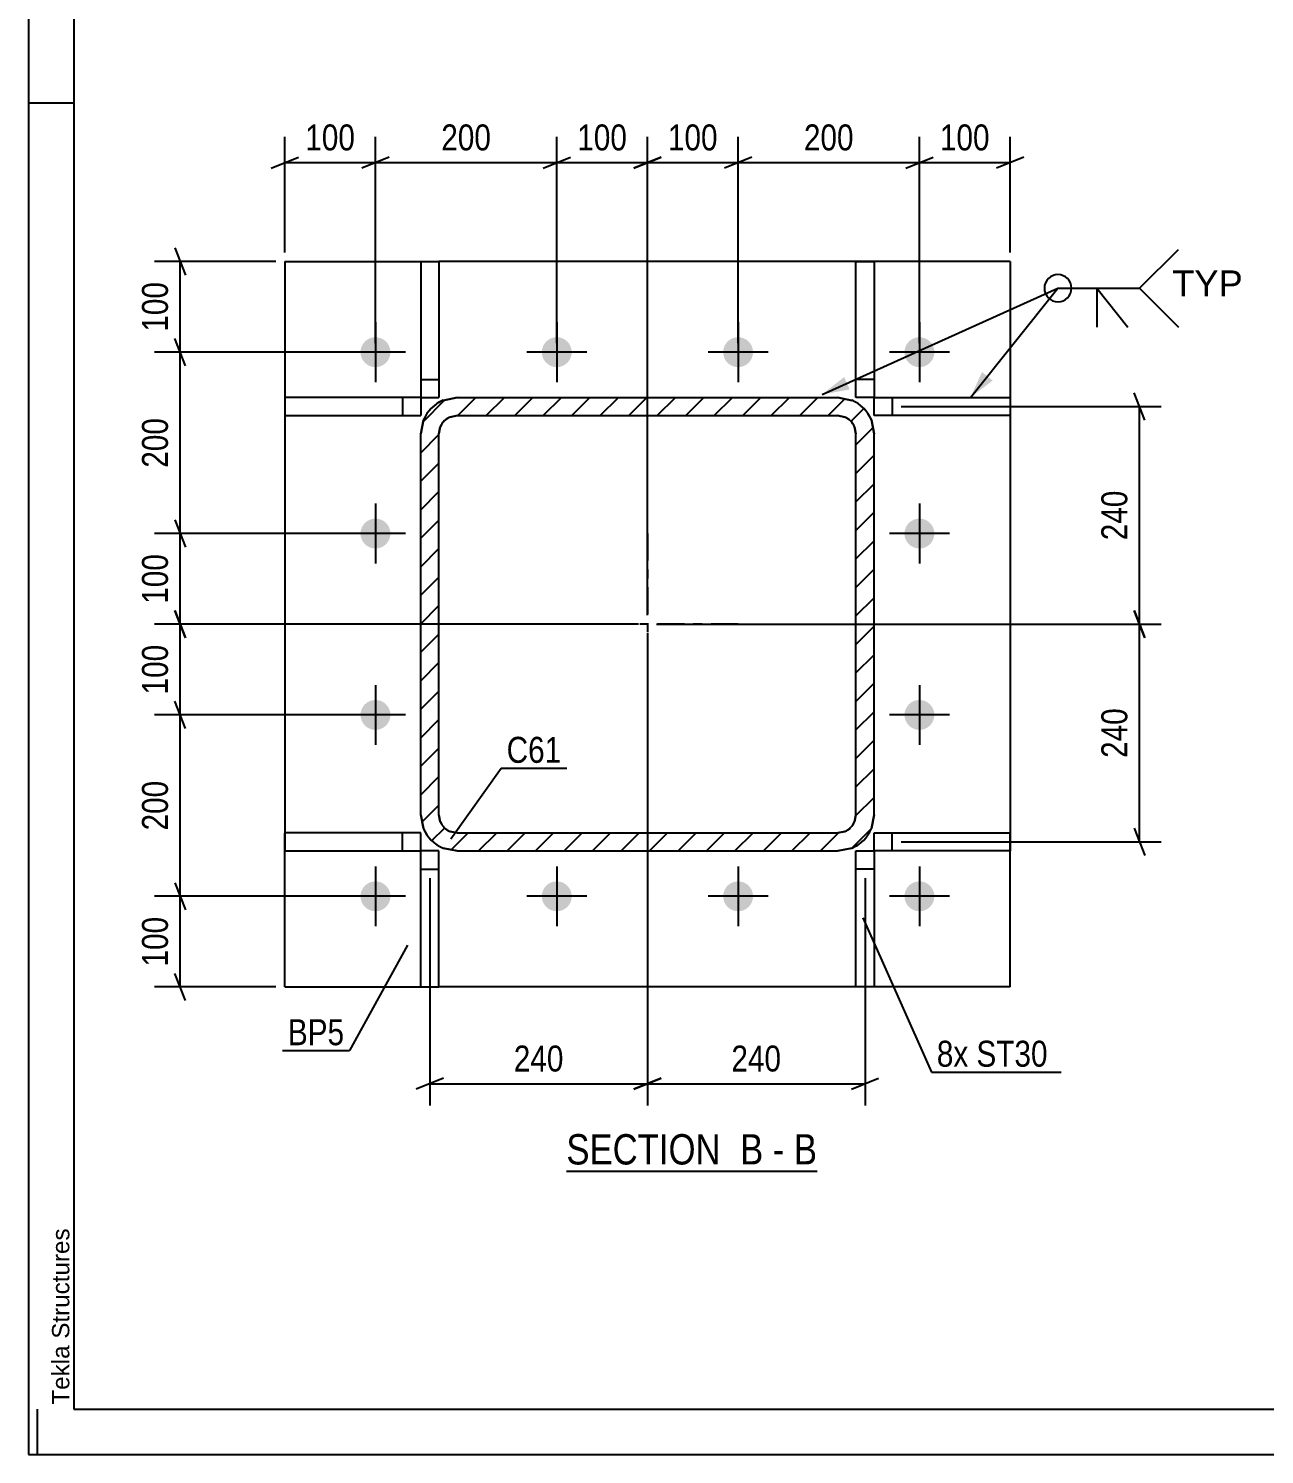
# Model space of a CAD drawing. Header units: millimetres. Extents: x 0 to 841, y 0 to 594.
# Drawn here: x 0 to 136.3, y 0 to 157.2 of the extents above; entities that cross this region are included whole.
import ezdxf

# ---------------------------------------------------------------- set-up
doc = ezdxf.new("R2010")
doc.units = ezdxf.units.MM
doc.linetypes.add('DXK_LINE_DOT2', pattern=[3.9198, 1.9599, -1.9599])
doc.linetypes.add('DXK_LINE_DOT3', pattern=[5.9187, 2.979, -0.9799, 0.9799, -0.9799])
doc.styles.add('Arial', font='arial.ttf', dxfattribs={"height": 0.2})
doc.styles.add('Arial Narrow', font='ARIALN.TTF', dxfattribs={"height": 0.2})

# ---------------------------------------------------------------- blocks, each defined once
blk = doc.blocks.new('Unknown-284869603-1134')
at = {"color": 5, "linetype": 'Continuous'}
for p, q in [((0, 594), (0, 0)), ((5, 589), (5, 5)), ((5, 149), (0, 149)), ((1, 0), (1, 5)), ((5, 5), (836, 5)), ((0, 0), (841, 0))]:
    blk.add_line(p, q, dxfattribs=at)
at = {"color": 174, "linetype": 'Continuous', "style": 'Arial'}
blk.add_text('Tekla Structures', height=1.9102, rotation=90, dxfattribs=at).set_placement((4.5, 5.5))
blk = doc.blocks.new('Unknown-284869603-11 - 10804')
at = {"color": 6, "linetype": 'Continuous'}
blk.add_line((59.33, 31.23), (86.98, 31.23), dxfattribs=at)
at = {"color": 0, "linetype": 'Continuous'}
for points in [[(77.44, 31.98), (77.44, 35.48), (59.33, 35.48), (59.33, 31.98)], [(81.04, 31.98), (81.04, 35.48), (78.49, 35.48), (78.49, 31.98)], [(83.37, 31.98), (83.37, 35.48), (82.09, 35.48), (82.09, 31.98)], [(86.98, 31.98), (86.98, 35.48), (84.42, 35.48), (84.42, 31.98)]]:
    blk.add_wipeout(points, dxfattribs=at)
at = {"color": 7, "linetype": 'Continuous', "style": 'Arial Narrow'}
for s, p in [('SECTION ', (59.33, 31.98)), ('B', (78.49, 31.98)), ('B', (84.42, 31.98)), ('-', (82.09, 31.98))]:
    blk.add_text(s, height=3.34, dxfattribs=at).set_placement(p)
blk = doc.blocks.new('Part-284869603-10813 - 10804')
at = {"color": 2, "linetype": 'Continuous'}
for p, q in [((93.27, 68.55), (108.27, 68.55)), ((93.27, 66.55), (93.27, 68.55)), ((95.27, 66.55), (95.27, 68.55)), ((108.27, 68.55), (108.27, 66.55)), ((108.27, 66.55), (93.27, 66.55))]:
    blk.add_line(p, q, dxfattribs=at)
blk = doc.blocks.new('Part-284869603-10809 - 10804')
at = {"color": 2, "linetype": 'Continuous'}
for p, q in [((28.27, 131.55), (43.27, 131.55)), ((28.27, 131.55), (28.27, 116.55)), ((91.27, 131.55), (45.27, 131.55)), ((108.27, 131.55), (93.27, 131.55)), ((108.27, 131.55), (108.27, 116.55)), ((28.27, 114.55), (28.27, 68.55)), ((108.27, 114.55), (108.27, 68.55)), ((28.27, 51.55), (28.27, 66.55)), ((108.27, 51.55), (108.27, 66.55)), ((28.27, 51.55), (43.27, 51.55)), ((91.27, 51.55), (45.27, 51.55)), ((108.27, 51.55), (93.27, 51.55))]:
    blk.add_line(p, q, dxfattribs=at)
at = {"color": 7, "linetype": 'DXK_LINE_DOT2'}
for p, q in [((43.27, 131.55), (45.27, 131.55)), ((93.27, 131.55), (91.27, 131.55)), ((28.27, 116.55), (28.27, 114.55)), ((108.27, 116.55), (108.27, 114.55)), ((28.27, 66.55), (28.27, 68.55)), ((108.27, 66.55), (108.27, 68.55)), ((43.27, 51.55), (45.27, 51.55)), ((93.27, 51.55), (91.27, 51.55))]:
    blk.add_line(p, q, dxfattribs=at)
blk = doc.blocks.new('Part-284869603-10810 - 10804')
at = {"color": 2, "linetype": 'Continuous'}
for p, q in [((91.27, 116.55), (91.27, 131.55)), ((91.27, 131.55), (93.27, 131.55)), ((93.27, 131.55), (93.27, 116.55)), ((93.27, 118.55), (91.27, 118.55)), ((93.27, 116.55), (91.27, 116.55))]:
    blk.add_line(p, q, dxfattribs=at)
blk = doc.blocks.new('Part-284869603-10811 - 10804')
at = {"color": 2, "linetype": 'Continuous'}
for p, q in [((93.27, 116.55), (108.27, 116.55)), ((93.27, 114.55), (93.27, 116.55)), ((95.27, 116.55), (95.27, 114.55)), ((108.27, 116.55), (108.27, 114.55)), ((108.27, 114.55), (93.27, 114.55))]:
    blk.add_line(p, q, dxfattribs=at)
blk = doc.blocks.new('Part-284869603-10812 - 10804')
at = {"color": 2, "linetype": 'Continuous'}
for p, q in [((91.27, 51.55), (91.27, 66.55)), ((91.27, 66.55), (93.27, 66.55)), ((93.27, 66.55), (93.27, 51.55)), ((93.27, 64.55), (91.27, 64.55)), ((93.27, 51.55), (91.27, 51.55))]:
    blk.add_line(p, q, dxfattribs=at)
blk = doc.blocks.new('Part-284869603-10814 - 10804')
at = {"color": 2, "linetype": 'Continuous'}
for p, q in [((43.27, 131.55), (45.27, 131.55)), ((43.27, 131.55), (43.27, 116.55)), ((45.27, 131.55), (45.27, 116.55)), ((43.27, 118.55), (45.27, 118.55)), ((43.27, 116.55), (45.27, 116.55))]:
    blk.add_line(p, q, dxfattribs=at)
blk = doc.blocks.new('Part-284869603-10815 - 10804')
at = {"color": 2, "linetype": 'Continuous'}
for p, q in [((43.27, 116.55), (28.27, 116.55)), ((28.27, 116.55), (28.27, 114.55)), ((41.27, 116.55), (41.27, 114.55)), ((43.27, 116.55), (43.27, 114.55)), ((28.27, 114.55), (43.27, 114.55))]:
    blk.add_line(p, q, dxfattribs=at)
blk = doc.blocks.new('Part-284869603-10816 - 10804')
at = {"color": 2, "linetype": 'Continuous'}
for p, q in [((43.27, 51.55), (43.27, 66.55)), ((45.27, 66.55), (43.27, 66.55)), ((45.27, 51.55), (45.27, 66.55)), ((43.27, 64.55), (45.27, 64.55)), ((43.27, 51.55), (45.27, 51.55))]:
    blk.add_line(p, q, dxfattribs=at)
blk = doc.blocks.new('Part-284869603-10817 - 10804')
at = {"color": 2, "linetype": 'Continuous'}
for p, q in [((43.27, 68.55), (28.27, 68.55)), ((28.27, 68.55), (28.27, 66.55)), ((41.27, 66.55), (41.27, 68.55)), ((43.27, 66.55), (43.27, 68.55)), ((28.27, 66.55), (43.27, 66.55))]:
    blk.add_line(p, q, dxfattribs=at)
blk = doc.blocks.new('Part-284869603-10869 - 10804')
at = {"linetype": 'Continuous'}
h = blk.add_hatch(dxfattribs=at)
h.set_pattern_fill('', scale=0.7, style=0, pattern_type=0)
h.set_pattern_definition([(45, (90.8033, 66.8535), (-1.571545, 1.571545), [])])
h.paths.add_polyline_path([(89.27, 66.55), (90.8, 66.85), (92.1, 67.72), (92.97, 69.02), (93.27, 70.55), (93.27, 112.55), (92.97, 114.08), (92.1, 115.38), (90.8, 116.24), (89.27, 116.55), (47.27, 116.55), (45.74, 116.24), (44.44, 115.38), (43.58, 114.08), (43.27, 112.55), (43.27, 70.55), (43.58, 69.02), (44.44, 67.72), (45.74, 66.85), (47.27, 66.55)])
h.paths.add_polyline_path([(46.51, 68.7), (45.86, 69.13), (45.42, 69.78), (45.27, 70.55), (45.27, 112.55), (45.42, 113.31), (45.86, 113.96), (46.51, 114.4), (47.27, 114.55), (89.27, 114.55), (90.04, 114.4), (90.69, 113.96), (91.12, 113.31), (91.27, 112.55), (91.27, 70.55), (91.12, 69.78), (90.69, 69.13), (90.04, 68.7), (89.27, 68.55), (47.27, 68.55)])
at = {"color": 7, "linetype": 'DXK_LINE_DOT2'}
for p, q in [((45.74, 116.24), (47.27, 116.55)), ((47.27, 116.55), (89.27, 116.55)), ((89.27, 116.55), (90.8, 116.24)), ((43.27, 112.55), (43.58, 114.08)), ((45.42, 113.31), (45.27, 112.55)), ((47.27, 114.55), (46.51, 114.4)), ((47.27, 114.55), (89.27, 114.55)), ((90.04, 114.4), (89.27, 114.55)), ((91.27, 112.55), (91.12, 113.31)), ((92.97, 114.08), (93.27, 112.55)), ((43.27, 70.55), (43.27, 112.55)), ((45.27, 70.55), (45.27, 112.55)), ((91.27, 70.55), (91.27, 112.55)), ((93.27, 70.55), (93.27, 112.55)), ((43.58, 69.02), (43.27, 70.55)), ((45.27, 70.55), (45.42, 69.78)), ((91.12, 69.78), (91.27, 70.55)), ((93.27, 70.55), (92.97, 69.02)), ((46.51, 68.7), (47.27, 68.55)), ((47.27, 68.55), (89.27, 68.55)), ((89.27, 68.55), (90.04, 68.7)), ((47.27, 66.55), (45.74, 66.85)), ((47.27, 66.55), (89.27, 66.55)), ((90.8, 66.85), (89.27, 66.55))]:
    blk.add_line(p, q, dxfattribs=at)
at = {"color": 2, "linetype": 'Continuous'}
for p, q in [((47.27, 116.55), (45.74, 116.24)), ((47.27, 116.55), (89.27, 116.55)), ((90.8, 116.24), (89.27, 116.55)), ((43.58, 114.08), (43.27, 112.55)), ((45.27, 112.55), (45.42, 113.31)), ((46.51, 114.4), (47.27, 114.55)), ((47.27, 114.55), (89.27, 114.55)), ((89.27, 114.55), (90.04, 114.4)), ((91.12, 113.31), (91.27, 112.55)), ((93.27, 112.55), (92.97, 114.08)), ((43.27, 70.55), (43.27, 112.55)), ((45.27, 70.55), (45.27, 112.55)), ((91.27, 70.55), (91.27, 112.55)), ((93.27, 70.55), (93.27, 112.55)), ((43.27, 70.55), (43.58, 69.02)), ((45.42, 69.78), (45.27, 70.55)), ((91.27, 70.55), (91.12, 69.78)), ((92.97, 69.02), (93.27, 70.55)), ((47.27, 68.55), (46.51, 68.7)), ((47.27, 68.55), (89.27, 68.55)), ((90.04, 68.7), (89.27, 68.55)), ((45.74, 66.85), (47.27, 66.55)), ((47.27, 66.55), (89.27, 66.55)), ((89.27, 66.55), (90.8, 66.85))]:
    blk.add_line(p, q, dxfattribs=at)
at = {"color": 7, "linetype": 'DXK_LINE_DOT3'}
for p, q in [((68.27, 101.55), (68.27, 81.55)), ((78.27, 91.55), (58.27, 91.55))]:
    blk.add_line(p, q, dxfattribs=at)
at = {"color": 7, "linetype": 'DXK_LINE_DOT2'}
for centre, radius, start, end in [((47.27, 112.55), 4, 112.5, 157.5), ((89.27, 112.55), 4, 22.5, 67.5), ((47.27, 112.55), 2, 112.5, 157.5), ((89.27, 112.55), 2, 22.5, 67.5), ((47.27, 70.55), 2, 202.5, 247.5), ((89.27, 70.55), 2, 292.5, 337.5), ((47.27, 70.55), 4, 202.5, 247.5), ((89.27, 70.55), 4, 292.5, 337.5)]:
    blk.add_arc(centre, radius, start, end, dxfattribs=at)
at = {"color": 2, "linetype": 'Continuous'}
for centre, radius, start, end in [((47.27, 112.55), 4, 112.5, 157.5), ((89.27, 112.55), 4, 22.5, 67.5), ((47.27, 112.55), 2, 112.5, 157.5), ((89.27, 112.55), 2, 22.5, 67.5), ((47.27, 70.55), 2, 202.5, 247.5), ((89.27, 70.55), 2, 292.5, 337.5), ((47.27, 70.55), 4, 202.5, 247.5), ((89.27, 70.55), 4, 292.5, 337.5)]:
    blk.add_arc(centre, radius, start, end, dxfattribs=at)
blk = doc.blocks.new('Bolt-284869603-10872 - 10804')
at = {"linetype": 'Continuous'}
for points in [[(39.92, 121.55, -1), (36.62, 121.55, -1)], [(59.92, 121.55, -1), (56.62, 121.55, -1)], [(79.92, 121.55, -1), (76.62, 121.55, -1)], [(99.92, 121.55, -1), (96.62, 121.55, -1)], [(39.92, 101.55, -1), (36.62, 101.55, -1)], [(99.92, 101.55, -1), (96.62, 101.55, -1)], [(39.92, 81.55, -1), (36.62, 81.55, -1)], [(99.92, 81.55, -1), (96.62, 81.55, -1)], [(39.92, 61.55, -1), (36.62, 61.55, -1)], [(59.92, 61.55, -1), (56.62, 61.55, -1)], [(79.92, 61.55, -1), (76.62, 61.55, -1)], [(99.92, 61.55, -1), (96.62, 61.55, -1)]]:
    blk.add_hatch(color=1, dxfattribs=at).paths.add_polyline_path(points)
at = {"color": 1, "linetype": 'Continuous'}
for p, q in [((38.27, 124.85), (38.27, 118.25)), ((58.27, 124.85), (58.27, 118.25)), ((78.27, 124.85), (78.27, 118.25)), ((98.27, 124.85), (98.27, 118.25)), ((41.57, 121.55), (34.97, 121.55)), ((61.57, 121.55), (54.97, 121.55)), ((81.57, 121.55), (74.97, 121.55)), ((101.57, 121.55), (94.97, 121.55)), ((38.27, 104.85), (38.27, 98.25)), ((98.27, 104.85), (98.27, 98.25)), ((41.57, 101.55), (34.97, 101.55)), ((101.57, 101.55), (94.97, 101.55)), ((38.27, 84.85), (38.27, 78.25)), ((98.27, 84.85), (98.27, 78.25)), ((41.57, 81.55), (34.97, 81.55)), ((101.57, 81.55), (94.97, 81.55)), ((38.27, 64.85), (38.27, 58.25)), ((58.27, 64.85), (58.27, 58.25)), ((78.27, 64.85), (78.27, 58.25)), ((98.27, 64.85), (98.27, 58.25)), ((41.57, 61.55), (34.97, 61.55)), ((61.57, 61.55), (54.97, 61.55)), ((81.57, 61.55), (74.97, 61.55)), ((101.57, 61.55), (94.97, 61.55))]:
    blk.add_line(p, q, dxfattribs=at)
blk = doc.blocks.new('StraightDimension-284869603-18113 - 10804')
at = {"color": 7, "linetype": 'Continuous'}
for p, q in [((78.27, 122.55), (78.27, 145.3)), ((98.27, 122.55), (98.27, 145.3)), ((79.77, 143.05), (76.77, 141.85)), ((78.27, 142.45), (98.27, 142.45)), ((96.77, 141.85), (99.77, 143.05))]:
    blk.add_line(p, q, dxfattribs=at)
at = {"color": 0}
blk.add_wipeout([(91.61, 143.2), (91.61, 147.4), (84.93, 147.4), (84.93, 143.2)], dxfattribs=at)
at = {"color": 3, "style": 'Arial Narrow'}
blk.add_text('200', height=2.863, dxfattribs=at).set_placement((85.53, 143.8))
blk = doc.blocks.new('StraightDimension-284869603-18167 - 10804')
at = {"color": 7, "linetype": 'Continuous'}
for p, q in [((16.13, 103.05), (17.33, 100.05)), ((37.27, 101.55), (13.88, 101.55)), ((16.73, 91.55), (16.73, 101.55)), ((17.33, 90.05), (16.13, 93.05)), ((67.27, 91.55), (13.88, 91.55))]:
    blk.add_line(p, q, dxfattribs=at)
at = {"color": 0}
blk.add_wipeout([(15.98, 99.89), (11.78, 99.89), (11.78, 93.21), (15.98, 93.21)], dxfattribs=at)
at = {"color": 3, "style": 'Arial Narrow'}
blk.add_text('100', height=2.863, rotation=90.0002, dxfattribs=at).set_placement((15.38, 93.81))
blk = doc.blocks.new('StraightDimension-284869603-18170 - 10804')
at = {"color": 7, "linetype": 'Continuous'}
for p, q in [((16.13, 63.05), (17.33, 60.05)), ((37.27, 61.55), (13.88, 61.55)), ((16.73, 51.55), (16.73, 61.55)), ((17.33, 50.05), (16.13, 53.05)), ((27.27, 51.55), (13.88, 51.55))]:
    blk.add_line(p, q, dxfattribs=at)
at = {"color": 0}
blk.add_wipeout([(15.98, 59.89), (11.78, 59.89), (11.78, 53.21), (15.98, 53.21)], dxfattribs=at)
at = {"color": 3, "style": 'Arial Narrow'}
blk.add_text('100', height=2.863, rotation=90.0002, dxfattribs=at).set_placement((15.38, 53.81))
blk = doc.blocks.new('StraightDimension-284869603-18169 - 10804')
at = {"color": 7, "linetype": 'Continuous'}
for p, q in [((17.33, 80.05), (16.13, 83.05)), ((37.27, 81.55), (13.88, 81.55)), ((16.73, 61.55), (16.73, 81.55)), ((16.13, 63.05), (17.33, 60.05)), ((37.27, 61.55), (13.88, 61.55))]:
    blk.add_line(p, q, dxfattribs=at)
at = {"color": 0}
blk.add_wipeout([(15.98, 74.89), (11.78, 74.89), (11.78, 68.21), (15.98, 68.21)], dxfattribs=at)
at = {"color": 3, "style": 'Arial Narrow'}
blk.add_text('200', height=2.863, rotation=90.0002, dxfattribs=at).set_placement((15.38, 68.81))
blk = doc.blocks.new('StraightDimension-284869603-18114 - 10804')
at = {"color": 7, "linetype": 'Continuous'}
for p, q in [((68.27, 92.55), (68.27, 145.3)), ((78.27, 122.55), (78.27, 145.3)), ((66.77, 141.85), (69.77, 143.05)), ((68.27, 142.45), (78.27, 142.45)), ((79.77, 143.05), (76.77, 141.85))]:
    blk.add_line(p, q, dxfattribs=at)
at = {"color": 0}
blk.add_wipeout([(76.61, 143.2), (76.61, 147.4), (69.93, 147.4), (69.93, 143.2)], dxfattribs=at)
at = {"color": 3, "style": 'Arial Narrow'}
blk.add_text('100', height=2.863, dxfattribs=at).set_placement((70.53, 143.8))
blk = doc.blocks.new('StraightDimension-284869603-13237 - 10804')
at = {"color": 7, "linetype": 'Continuous'}
for p, q in [((123.15, 114.05), (121.95, 117.05)), ((96.27, 115.55), (124.95, 115.55)), ((122.55, 91.55), (122.55, 115.55)), ((121.95, 93.05), (123.15, 90.05)), ((69.27, 91.55), (124.95, 91.55))]:
    blk.add_line(p, q, dxfattribs=at)
at = {"color": 0}
blk.add_wipeout([(121.8, 106.89), (117.6, 106.89), (117.6, 100.21), (121.8, 100.21)], dxfattribs=at)
at = {"color": 3, "style": 'Arial Narrow'}
blk.add_text('240', height=2.863, rotation=90.0002, dxfattribs=at).set_placement((121.2, 100.81))
blk = doc.blocks.new('StraightDimension-284869603-13173 - 10804')
at = {"color": 7, "linetype": 'Continuous'}
for p, q in [((68.27, 90.55), (68.27, 38.48)), ((92.27, 63.55), (92.27, 38.48)), ((69.77, 41.48), (66.77, 40.28)), ((90.77, 40.28), (93.77, 41.48)), ((68.27, 40.88), (92.27, 40.88))]:
    blk.add_line(p, q, dxfattribs=at)
at = {"color": 0}
blk.add_wipeout([(83.61, 41.63), (83.61, 45.83), (76.93, 45.83), (76.93, 41.63)], dxfattribs=at)
at = {"color": 3, "style": 'Arial Narrow'}
blk.add_text('240', height=2.863, dxfattribs=at).set_placement((77.53, 42.23))
blk = doc.blocks.new('StraightDimension-284869603-13238 - 10804')
at = {"color": 7, "linetype": 'Continuous'}
for p, q in [((123.15, 90.05), (121.95, 93.05)), ((69.27, 91.55), (124.95, 91.55)), ((122.55, 67.55), (122.55, 91.55)), ((121.95, 69.05), (123.15, 66.05)), ((96.27, 67.55), (124.95, 67.55))]:
    blk.add_line(p, q, dxfattribs=at)
at = {"color": 0}
blk.add_wipeout([(121.8, 82.89), (117.6, 82.89), (117.6, 76.21), (121.8, 76.21)], dxfattribs=at)
at = {"color": 3, "style": 'Arial Narrow'}
blk.add_text('240', height=2.863, rotation=90.0002, dxfattribs=at).set_placement((121.2, 76.81))
blk = doc.blocks.new('StraightDimension-284869603-13174 - 10804')
at = {"color": 7, "linetype": 'Continuous'}
for p, q in [((68.27, 90.55), (68.27, 38.48)), ((44.27, 63.55), (44.27, 38.48)), ((45.77, 41.48), (42.77, 40.28)), ((66.77, 40.28), (69.77, 41.48)), ((44.27, 40.88), (68.27, 40.88))]:
    blk.add_line(p, q, dxfattribs=at)
at = {"color": 0}
blk.add_wipeout([(59.61, 41.63), (59.61, 45.83), (52.93, 45.83), (52.93, 41.63)], dxfattribs=at)
at = {"color": 3, "style": 'Arial Narrow'}
blk.add_text('240', height=2.863, dxfattribs=at).set_placement((53.53, 42.23))
blk = doc.blocks.new('StraightDimension-284869603-18112 - 10804')
at = {"color": 7, "linetype": 'Continuous'}
for p, q in [((98.27, 122.55), (98.27, 145.3)), ((108.27, 132.55), (108.27, 145.3)), ((96.77, 141.85), (99.77, 143.05)), ((98.27, 142.45), (108.27, 142.45)), ((109.77, 143.05), (106.77, 141.85))]:
    blk.add_line(p, q, dxfattribs=at)
at = {"color": 0}
blk.add_wipeout([(106.61, 143.2), (106.61, 147.4), (99.93, 147.4), (99.93, 143.2)], dxfattribs=at)
at = {"color": 3, "style": 'Arial Narrow'}
blk.add_text('100', height=2.863, dxfattribs=at).set_placement((100.53, 143.8))
blk = doc.blocks.new('StraightDimension-284869603-18115 - 10804')
at = {"color": 7, "linetype": 'Continuous'}
for p, q in [((58.27, 122.55), (58.27, 145.3)), ((68.27, 92.55), (68.27, 145.3)), ((56.77, 141.85), (59.77, 143.05)), ((58.27, 142.45), (68.27, 142.45)), ((69.77, 143.05), (66.77, 141.85))]:
    blk.add_line(p, q, dxfattribs=at)
at = {"color": 0}
blk.add_wipeout([(66.61, 143.2), (66.61, 147.4), (59.93, 147.4), (59.93, 143.2)], dxfattribs=at)
at = {"color": 3, "style": 'Arial Narrow'}
blk.add_text('100', height=2.863, dxfattribs=at).set_placement((60.53, 143.8))
blk = doc.blocks.new('StraightDimension-284869603-18116 - 10804')
at = {"color": 7, "linetype": 'Continuous'}
for p, q in [((38.27, 122.55), (38.27, 145.3)), ((58.27, 122.55), (58.27, 145.3)), ((39.77, 143.05), (36.77, 141.85)), ((38.27, 142.45), (58.27, 142.45)), ((56.77, 141.85), (59.77, 143.05))]:
    blk.add_line(p, q, dxfattribs=at)
at = {"color": 0}
blk.add_wipeout([(51.61, 143.2), (51.61, 147.4), (44.93, 147.4), (44.93, 143.2)], dxfattribs=at)
at = {"color": 3, "style": 'Arial Narrow'}
blk.add_text('200', height=2.863, dxfattribs=at).set_placement((45.53, 143.8))
blk = doc.blocks.new('StraightDimension-284869603-18117 - 10804')
at = {"color": 7, "linetype": 'Continuous'}
for p, q in [((28.27, 132.55), (28.27, 145.3)), ((38.27, 122.55), (38.27, 145.3)), ((26.77, 141.85), (29.77, 143.05)), ((28.27, 142.45), (38.27, 142.45)), ((39.77, 143.05), (36.77, 141.85))]:
    blk.add_line(p, q, dxfattribs=at)
at = {"color": 0}
blk.add_wipeout([(36.61, 143.2), (36.61, 147.4), (29.93, 147.4), (29.93, 143.2)], dxfattribs=at)
at = {"color": 3, "style": 'Arial Narrow'}
blk.add_text('100', height=2.863, dxfattribs=at).set_placement((30.53, 143.8))
blk = doc.blocks.new('StraightDimension-284869603-18165 - 10804')
at = {"color": 7, "linetype": 'Continuous'}
for p, q in [((16.13, 133.05), (17.33, 130.05)), ((27.27, 131.55), (13.88, 131.55)), ((16.73, 121.55), (16.73, 131.55)), ((17.33, 120.05), (16.13, 123.05)), ((37.27, 121.55), (13.88, 121.55))]:
    blk.add_line(p, q, dxfattribs=at)
at = {"color": 0}
blk.add_wipeout([(15.98, 129.89), (11.78, 129.89), (11.78, 123.21), (15.98, 123.21)], dxfattribs=at)
at = {"color": 3, "style": 'Arial Narrow'}
blk.add_text('100', height=2.863, rotation=90.0002, dxfattribs=at).set_placement((15.38, 123.81))
blk = doc.blocks.new('StraightDimension-284869603-18166 - 10804')
at = {"color": 7, "linetype": 'Continuous'}
for p, q in [((17.33, 120.05), (16.13, 123.05)), ((37.27, 121.55), (13.88, 121.55)), ((16.73, 101.55), (16.73, 121.55)), ((16.13, 103.05), (17.33, 100.05)), ((37.27, 101.55), (13.88, 101.55))]:
    blk.add_line(p, q, dxfattribs=at)
at = {"color": 0}
blk.add_wipeout([(15.98, 114.89), (11.78, 114.89), (11.78, 108.21), (15.98, 108.21)], dxfattribs=at)
at = {"color": 3, "style": 'Arial Narrow'}
blk.add_text('200', height=2.863, rotation=90.0002, dxfattribs=at).set_placement((15.38, 108.81))
blk = doc.blocks.new('StraightDimension-284869603-18168 - 10804')
at = {"color": 7, "linetype": 'Continuous'}
for p, q in [((16.13, 93.05), (17.33, 90.05)), ((67.27, 91.55), (13.88, 91.55)), ((16.73, 81.55), (16.73, 91.55)), ((17.33, 80.05), (16.13, 83.05)), ((37.27, 81.55), (13.88, 81.55))]:
    blk.add_line(p, q, dxfattribs=at)
at = {"color": 0}
blk.add_wipeout([(15.98, 89.89), (11.78, 89.89), (11.78, 83.21), (15.98, 83.21)], dxfattribs=at)
at = {"color": 3, "style": 'Arial Narrow'}
blk.add_text('100', height=2.863, rotation=90.0002, dxfattribs=at).set_placement((15.38, 83.81))
blk = doc.blocks.new('WeldMark-284869603-13261 - 10804')
at = {"linetype": 'Continuous'}
for points in [[(90.58, 117.44), (87.54, 116.89), (89.97, 118.81)], [(106.35, 118.42), (103.89, 116.55), (105.18, 119.36)]]:
    blk.add_hatch(color=30, dxfattribs=at).paths.add_polyline_path(points)
at = {"color": 30, "linetype": 'Continuous'}
for p, q in [((87.54, 116.89), (113.55, 128.6)), ((103.89, 116.55), (113.55, 128.6)), ((113.55, 128.6), (122.55, 128.6))]:
    blk.add_line(p, q, dxfattribs=at)
at = {"color": 3, "linetype": 'Continuous'}
for q in [(121.26, 124.32), (117.83, 124.32)]:
    blk.add_line((117.83, 128.6), q, dxfattribs=at)
for start, end in [(90, 270), (270, 90)]:
    blk.add_arc((113.55, 128.6), 1.5, start, end, dxfattribs=at)
at = {"color": 0, "linetype": 'Continuous'}
blk.add_wipeout([(133.92, 127.7), (133.92, 130.7), (126.15, 130.7), (126.15, 127.7)], dxfattribs=at)
blk.add_wipeout([(133.92, 127.7), (133.92, 130.7), (126.15, 130.7), (126.15, 127.7)], dxfattribs=at)
at = {"color": 3, "linetype": 'Continuous'}
for q in [(126.83, 132.89), (126.83, 124.32)]:
    blk.add_line((122.55, 128.6), q, dxfattribs=at)
at = {"color": 3, "linetype": 'Continuous', "style": 'Arial'}
blk.add_text('TYP', height=2.865, dxfattribs=at).set_placement((126.15, 127.7))
blk = doc.blocks.new('MarkSet-284869603-13085 - 10804')
at = {"color": 0}
for points in [[(103.66, 42.76), (103.66, 45.76), (100.19, 45.76), (100.19, 42.76)], [(112.42, 42.76), (112.42, 45.76), (104.56, 45.76), (104.56, 42.76)]]:
    blk.add_wipeout(points, dxfattribs=at)
for points in [[(103.66, 42.76), (103.66, 45.76), (100.19, 45.76), (100.19, 42.76)], [(112.42, 42.76), (112.42, 45.76), (104.56, 45.76), (104.56, 42.76)]]:
    blk.add_wipeout(points, dxfattribs=at)
at = {"color": 30, "linetype": 'Continuous'}
for p, q in [((92.04, 59.16), (99.59, 42.16)), ((99.59, 42.16), (113.92, 42.16))]:
    blk.add_line(p, q, dxfattribs=at)
at = {"color": 3, "style": 'Arial Narrow'}
for s, p in [('8x', (100.19, 42.76)), ('ST30', (104.56, 42.76))]:
    blk.add_text(s, height=2.863, dxfattribs=at).set_placement(p)
blk = doc.blocks.new('Mark-284869603-13101 - 10804')
at = {"color": 0}
blk.add_wipeout([(34.82, 45.13), (34.82, 48.13), (28.61, 48.13), (28.61, 45.13)], dxfattribs=at)
blk.add_wipeout([(34.82, 45.13), (34.82, 48.13), (28.61, 48.13), (28.61, 45.13)], dxfattribs=at)
at = {"color": 30, "linetype": 'Continuous'}
for p in [(41.81, 56.15), (28.01, 44.53)]:
    blk.add_line(p, (35.42, 44.53), dxfattribs=at)
at = {"color": 3, "style": 'Arial Narrow'}
blk.add_text('BP5', height=2.863, dxfattribs=at).set_placement((28.61, 45.13))
blk = doc.blocks.new('Mark-284869603-13104 - 10804')
at = {"color": 0}
blk.add_wipeout([(58.77, 76.27), (58.77, 79.27), (52.74, 79.27), (52.74, 76.27)], dxfattribs=at)
blk.add_wipeout([(58.77, 76.27), (58.77, 79.27), (52.74, 79.27), (52.74, 76.27)], dxfattribs=at)
at = {"color": 30, "linetype": 'Continuous'}
for p, q in [((46.57, 67.88), (52.14, 75.67)), ((52.14, 75.67), (59.37, 75.67))]:
    blk.add_line(p, q, dxfattribs=at)
at = {"color": 3, "style": 'Arial Narrow'}
blk.add_text('C61', height=2.863, dxfattribs=at).set_placement((52.74, 76.27))

msp = doc.modelspace()

# ---------------------------------------------------------------- block references
for name in ['Unknown-284869603-1134', 'Part-284869603-10809 - 10804', 'Part-284869603-10814 - 10804', 'Part-284869603-10810 - 10804', 'Bolt-284869603-10872 - 10804', 'Part-284869603-10815 - 10804', 'Part-284869603-10869 - 10804', 'Part-284869603-10811 - 10804', 'Part-284869603-10817 - 10804', 'Part-284869603-10813 - 10804', 'Part-284869603-10816 - 10804', 'Part-284869603-10812 - 10804']:
    msp.add_blockref(name, (0, 0))

# ---------------------------------------------------------------- next in the draw order: block references
for name in ['StraightDimension-284869603-18113 - 10804', 'StraightDimension-284869603-18167 - 10804', 'StraightDimension-284869603-18170 - 10804', 'Unknown-284869603-11 - 10804']:
    msp.add_blockref(name, (0, 0))

# ---------------------------------------------------------------- next in the draw order: block references
for name in ['StraightDimension-284869603-18114 - 10804', 'StraightDimension-284869603-18112 - 10804', 'StraightDimension-284869603-18169 - 10804', 'Mark-284869603-13101 - 10804']:
    msp.add_blockref(name, (0, 0))

# ---------------------------------------------------------------- next in the draw order: block references
msp.add_blockref('StraightDimension-284869603-13237 - 10804', (0, 0))

# ---------------------------------------------------------------- next in the draw order: block references
for name in ['WeldMark-284869603-13261 - 10804', 'StraightDimension-284869603-13173 - 10804']:
    msp.add_blockref(name, (0, 0))

# ---------------------------------------------------------------- next in the draw order: block references
for name in ['StraightDimension-284869603-13238 - 10804', 'MarkSet-284869603-13085 - 10804']:
    msp.add_blockref(name, (0, 0))

# ---------------------------------------------------------------- next in the draw order: block references
for name in ['StraightDimension-284869603-18115 - 10804', 'StraightDimension-284869603-13174 - 10804']:
    msp.add_blockref(name, (0, 0))

# ---------------------------------------------------------------- next in the draw order: block references
for name in ['StraightDimension-284869603-18116 - 10804', 'StraightDimension-284869603-18168 - 10804']:
    msp.add_blockref(name, (0, 0))

# ---------------------------------------------------------------- next in the draw order: block references
for name in ['StraightDimension-284869603-18117 - 10804', 'Mark-284869603-13104 - 10804']:
    msp.add_blockref(name, (0, 0))

# ---------------------------------------------------------------- next in the draw order: block references
msp.add_blockref('StraightDimension-284869603-18165 - 10804', (0, 0))

# ---------------------------------------------------------------- next in the draw order: block references
msp.add_blockref('StraightDimension-284869603-18166 - 10804', (0, 0))

doc.saveas('drawing.dxf')
